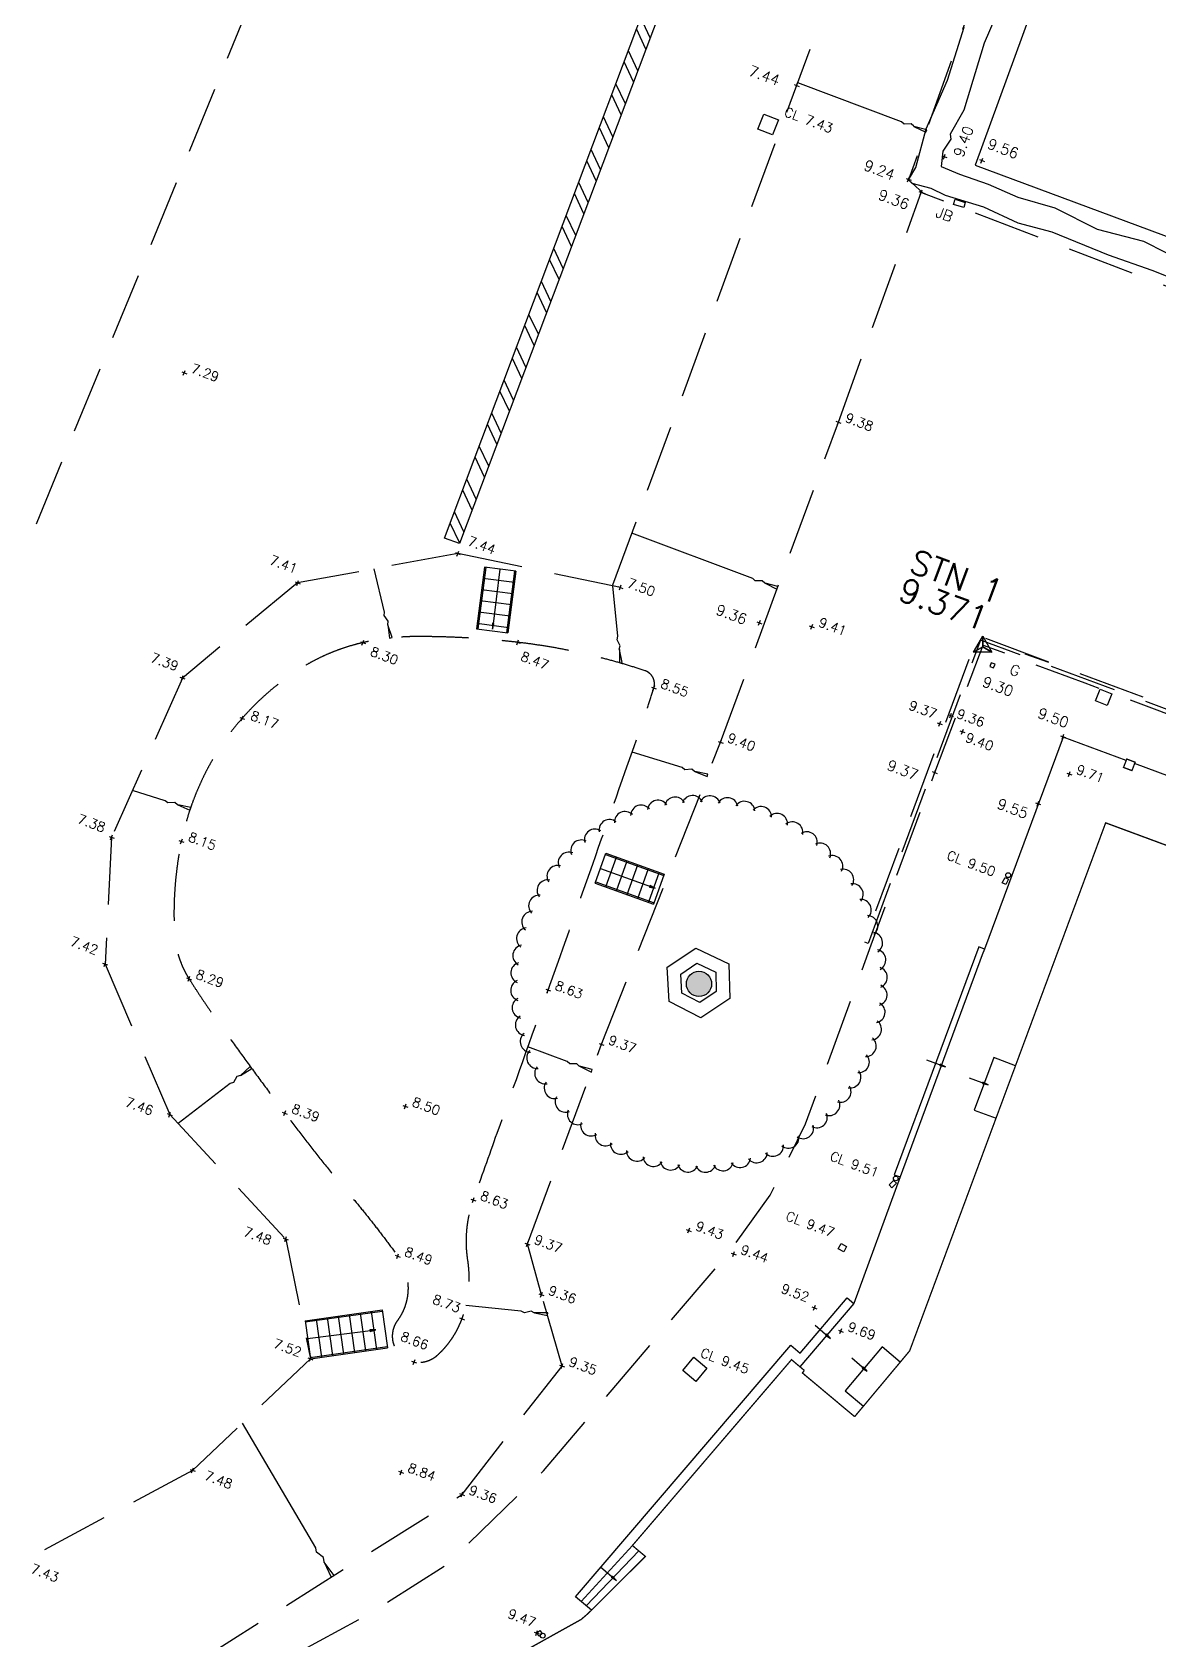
# Model space of a CAD drawing. Header units: millimetres. Extents: x 521005098 to 522149999836, y 174611071 to 175300000107.
# Drawn here: x 521319779 to 521362418, y 174853089 to 174913907 of the extents above; entities that cross this region are included whole.
import ezdxf

# ---------------------------------------------------------------- set-up
doc = ezdxf.new("R2010")
doc.units = ezdxf.units.MM
doc.header["$LTSCALE"] = 200
doc.linetypes.add('survey-A$0$DASHED', pattern=[19.05, 12.7, -6.35])
for name, color, linetype in [('0-35TEXT', 3, 'Continuous'), ('GT-service trench', 7, 'Continuous'), ('survey-A$0$BOUNDARY', 8, 'Continuous'), ('survey-A$0$BUILDING', 8, 'Continuous'), ('survey-A$0$CONTROL', 8, 'Continuous'), ('survey-A$0$DETAIL', 8, 'Continuous'), ('survey-A$0$EX Tree', 8, 'Continuous'), ('survey-A$0$LEVEL', 8, 'Continuous'), ('survey-A$0$ROAD', 8, 'Continuous'), ('survey-A$0$SERVICE', 8, 'Continuous'), ('survey-A$0$SPORTS_PITCH', 8, 'survey-A$0$DASHED'), ('survey-A$0$STAIRS', 8, 'Continuous'), ('survey-A$0$TEXT_SERVICE', 8, 'Continuous'), ('survey-A$0$VEGETATION', 8, 'Continuous')]:
    doc.layers.add(name, color=color, linetype=linetype)
doc.styles.add('survey-A$0$ROMANS', font='Romans.shx')

# ---------------------------------------------------------------- blocks, each defined once
blk = doc.blocks.new('survey-A')
at = {"layer": 'survey-A$0$EX Tree', "linetype": 'Continuous'}
h = blk.add_hatch(color=256, dxfattribs=at)
edge = h.paths.add_edge_path()
edge.add_arc((521345015, 174877903), 477, 0, 360)
at = {"layer": 'survey-A$0$BOUNDARY', "linetype": 'Continuous', "flags": 128}
blk.add_lwpolyline([(521380525, 174977595), (521368060, 174943366), (521355467, 174908880), (521385297, 174897794), (521397894, 174932091), (521404020, 174948857), (521423062, 175000899), (521393007, 175011893)], close=True, dxfattribs=at)
at = {"layer": 'survey-A$0$BUILDING', "linetype": 'Continuous', "flags": 128}
for points in [[(521361182, 174886356), (521358802, 174887240), (521355818, 174879220)], [(521364047, 174885292), (521361501, 174886237)], [(521352626, 174870599), (521350873, 174865813)]]:
    blk.add_lwpolyline(points, dxfattribs=at)
at = {"layer": 'survey-A$0$BUILDING', "linetype": 'Continuous', "const_width": 50, "flags": 128}
blk.add_lwpolyline([(521361203, 174886410), (521361521, 174886289), (521361400, 174885971), (521361082, 174886092)], close=True, dxfattribs=at)
for points in [[(521350906, 174861532), (521352987, 174864020), (521360405, 174883996), (521375073, 174878569), (521375974, 174880862)], [(521349004, 174863279), (521348516, 174863687), (521342495, 174856656)], [(521350906, 174861532), (521348927, 174863187), (521349004, 174863279)], [(521342495, 174856656), (521342986, 174856245), (521340825, 174854092)], [(521340825, 174854092), (521340561, 174853863), (521336434, 174851567), (521333700, 174850027)]]:
    blk.add_lwpolyline(points, dxfattribs=at)
at = {"layer": 'survey-A$0$CONTROL', "linetype": 'Continuous', "flags": 128}
blk.add_lwpolyline([(521355753, 174890654), (521355753, 174891054), (521356099, 174890454), (521355753, 174890654), (521355406, 174890454), (521355753, 174891054), (521355753, 174890654), (521356099, 174890454), (521355406, 174890454), (521355753, 174890654)], dxfattribs=at)
at = {"layer": 'survey-A$0$DETAIL', "linetype": 'Continuous'}
blk.add_line((521357348, 174890390), (521358245, 174890069), dxfattribs=at)
at = {"layer": 'survey-A$0$DETAIL', "linetype": 'survey-A$0$DASHED', "flags": 128}
for points in [[(521391516, 175012818), (521390925, 175012136), (521383333, 174991817), (521375750, 174971241), (521368399, 174950419), (521360532, 174929376), (521352943, 174908322), (521353493, 174907821), (521364876, 174903466), (521382036, 174897023), (521382464, 174895640), (521377770, 174882527)], [(521341755, 174893003), (521348119, 174910306), (521355933, 174931151), (521363511, 174952306), (521371434, 174973029), (521377433, 174989720)], [(521350292, 174899154), (521353426, 174907846)], [(521345832, 174887044), (521350292, 174899154)], [(521335889, 174894184), (521329827, 174893073)], [(521342039, 174892901), (521335889, 174894184)], [(521329827, 174893073), (521325463, 174889473)], [(521325463, 174889473), (521322784, 174883448)], [(521341326, 174875618), (521345832, 174887044)], [(521322784, 174883448), (521322537, 174878655)], [(521322537, 174878655), (521324987, 174872959)], [(521338520, 174868066), (521341326, 174875618)], [(521324987, 174872959), (521329374, 174868250)], [(521329374, 174868250), (521330312, 174863720)], [(521339053, 174866145), (521338520, 174868066)], [(521339832, 174863446), (521339053, 174866145)], [(521330312, 174863720), (521325849, 174859500)], [(521336048, 174858590), (521339832, 174863446)], [(521325849, 174859500), (521319273, 174855975)], [(521326184, 174852359), (521336048, 174858590)]]:
    blk.add_lwpolyline(points, dxfattribs=at)
at = {"layer": 'survey-A$0$DETAIL', "flags": 128}
for points in [[(521353149, 174910342), (521353141, 174910345), (521353044, 174910435), (521352778, 174910428), (521352681, 174910518), (521348753, 174911996)], [(521347515, 174893061), (521347508, 174893063), (521347410, 174893153), (521347145, 174893146), (521347047, 174893237), (521342474, 174894958)], [(521333238, 174891482), (521333236, 174891490), (521333255, 174891621), (521333100, 174891836), (521333119, 174891968), (521332721, 174893603)], [(521342001, 174890554), (521342000, 174890562), (521342037, 174890690), (521341913, 174890924), (521341950, 174891052), (521341754, 174892960)], [(521344856, 174885938), (521344848, 174885941), (521344745, 174886025), (521344481, 174886001), (521344378, 174886085), (521342481, 174886667)], [(521325288, 174884680), (521325281, 174884683), (521325179, 174884768), (521324914, 174884747), (521324812, 174884831), (521323573, 174885224)], [(521340491, 174874789), (521340484, 174874792), (521340386, 174874882), (521340121, 174874875), (521340023, 174874965), (521338542, 174875520)], [(521327666, 174874439), (521327659, 174874434), (521327531, 174874399), (521327397, 174874169), (521327269, 174874134), (521325303, 174872620)], [(521338787, 174865465), (521338779, 174865465), (521338662, 174865528), (521338407, 174865455), (521338290, 174865517), (521336197, 174865739)], [(521330832, 174856032), (521330827, 174856041), (521330803, 174856205), (521330539, 174856406), (521330515, 174856570), (521327739, 174861287)]]:
    blk.add_lwpolyline(points, dxfattribs=at)
for points in [[(521353149, 174910342), (521353599, 174910119), (521353634, 174910213)], [(521347515, 174893061), (521347966, 174892838), (521348001, 174892931)], [(521333238, 174891482), (521333308, 174890984), (521333405, 174891008)], [(521342001, 174890554), (521342002, 174890052), (521342102, 174890062)], [(521344856, 174885938), (521345319, 174885744), (521345349, 174885840)], [(521325288, 174884680), (521325750, 174884481), (521325780, 174884577)], [(521327666, 174874439), (521328092, 174874704), (521328031, 174874784)], [(521340491, 174874789), (521340942, 174874567), (521340977, 174874661)], [(521338787, 174865465), (521339279, 174865362), (521339290, 174865462)], [(521330832, 174856032), (521331095, 174855462), (521331203, 174855525)]]:
    blk.add_lwpolyline(points, close=True, dxfattribs=at)
at = {"layer": 'survey-A$0$DETAIL', "linetype": 'Continuous', "flags": 128}
for points in [[(521336943, 174893657), (521336645, 174891329)], [(521338034, 174893517), (521337736, 174891189)], [(521341481, 174882797), (521343688, 174882006)], [(521341109, 174881762), (521343317, 174880970)], [(521330116, 174865116), (521333031, 174865520)], [(521330305, 174863769), (521333218, 174864183)]]:
    blk.add_lwpolyline(points, dxfattribs=at)
at = {"layer": 'survey-A$0$DETAIL', "linetype": 'survey-A$0$DASHED', "flags": 128}
blk.add_lwpolyline([(521343307, 174889098, 0.407458), (521342973, 174889749, 0.051942), (521338155, 174890825, 0.029486), (521334332, 174891043, 0.055244), (521332296, 174890813, 0.084449), (521329952, 174889846, 0.073134), (521327726, 174887950, 0.065141), (521326291, 174885801, 0.063572), (521325428, 174883298, 0.065112), (521325167, 174879817, 0.127435), (521325716, 174878098, 0.014359), (521326743, 174876567, 0.006017), (521329341, 174873016, 0.014371), (521331809, 174869916, -0.019425), (521333613, 174867604, -0.325048), (521333600, 174865162, 0.558642), (521334234, 174863600, 0.229017), (521335116, 174863857, 0.122179), (521336045, 174865233, 0.126302), (521336266, 174867452, -0.123245), (521336478, 174869726, -0.001273), (521337377, 174872258, 0.000595), (521339308, 174877675, 0.001116), (521342892, 174887841, 0.009096)], format="xyb", close=True, dxfattribs=at)
at = {"layer": 'survey-A$0$EX Tree', "linetype": 'Continuous', "flags": 128}
for points in [[(521343889, 174877241), (521343813, 174878530), (521344895, 174879258), (521346141, 174878661), (521346177, 174877351), (521345083, 174876620)], [(521344371, 174877554), (521344329, 174878274), (521344937, 174878683), (521345650, 174878342), (521345669, 174877614), (521345051, 174877200)]]:
    blk.add_lwpolyline(points, close=True, dxfattribs=at)
at = {"layer": 'survey-A$0$EX Tree', "linetype": 'Continuous'}
blk.add_circle((521345015, 174877903), 477, dxfattribs=at)
at = {"layer": 'survey-A$0$LEVEL', "flags": 128}
for points in [[(521348678, 174911798), (521348748, 174911985)], [(521348619, 174911926), (521348807, 174911857)], [(521354207, 174909232), (521354395, 174909162)], [(521354266, 174909103), (521354336, 174909291)], [(521355628, 174909086), (521355815, 174909016)], [(521355686, 174908957), (521355756, 174909144)], [(521352851, 174908375), (521353039, 174908305)], [(521352910, 174908246), (521352980, 174908433)], [(521353333, 174907881), (521353520, 174907811)], [(521353391, 174907752), (521353461, 174907940)], [(521353399, 174907856), (521353587, 174907786)], [(521325440, 174901056), (521325628, 174900986)], [(521325499, 174900927), (521325569, 174901114)], [(521350257, 174899061), (521350327, 174899248)], [(521350198, 174899189), (521350386, 174899119)], [(521335795, 174894219), (521335983, 174894149)], [(521335854, 174894090), (521335924, 174894278)], [(521329792, 174892979), (521329862, 174893167)], [(521329734, 174893108), (521329921, 174893038)], [(521341945, 174892936), (521342133, 174892866)], [(521342004, 174892807), (521342074, 174892995)], [(521347210, 174891598), (521347397, 174891528)], [(521347268, 174891469), (521347338, 174891657)], [(521349189, 174891450), (521349377, 174891380)], [(521349248, 174891321), (521349318, 174891509)], [(521332203, 174890848), (521332390, 174890778)], [(521332261, 174890720), (521332331, 174890907)], [(521338062, 174890860), (521338249, 174890790)], [(521338120, 174890731), (521338190, 174890919)], [(521325369, 174889508), (521325556, 174889438)], [(521325428, 174889379), (521325498, 174889567)], [(521343213, 174889133), (521343400, 174889063)], [(521343272, 174889004), (521343342, 174889192)], [(521327633, 174887984), (521327820, 174887915)], [(521327691, 174887856), (521327761, 174888043)], [(521354034, 174887780), (521354222, 174887711)], [(521354093, 174887652), (521354163, 174887839)], [(521354448, 174888092), (521354636, 174888022)], [(521354507, 174887963), (521354577, 174888151)], [(521345738, 174887079), (521345926, 174887009)], [(521345797, 174886950), (521345867, 174887138)], [(521354892, 174887480), (521355080, 174887410)], [(521354951, 174887351), (521355021, 174887539)], [(521358698, 174887290), (521358886, 174887220)], [(521358757, 174887161), (521358827, 174887349)], [(521353841, 174885932), (521354029, 174885862)], [(521353900, 174885803), (521353970, 174885990)], [(521358939, 174885881), (521359126, 174885811)], [(521358998, 174885752), (521359067, 174885940)], [(521357748, 174884756), (521357935, 174884686)], [(521357807, 174884628), (521357876, 174884815)], [(521322690, 174883483), (521322878, 174883414)], [(521322749, 174883355), (521322819, 174883542)], [(521325393, 174883204), (521325463, 174883392)], [(521325335, 174883333), (521325522, 174883263)], [(521322444, 174878690), (521322631, 174878620)], [(521322502, 174878562), (521322572, 174878749)], [(521325622, 174878133), (521325809, 174878063)], [(521325681, 174878004), (521325751, 174878192)], [(521339214, 174877710), (521339401, 174877640)], [(521339273, 174877581), (521339343, 174877769)], [(521341233, 174875653), (521341420, 174875583)], [(521341292, 174875524), (521341361, 174875712)], [(521324952, 174872866), (521325021, 174873053)], [(521329247, 174873051), (521329435, 174872981)], [(521329306, 174872922), (521329376, 174873110)], [(521333807, 174873308), (521333995, 174873238)], [(521333866, 174873179), (521333936, 174873367)], [(521324893, 174872994), (521325080, 174872924)], [(521336385, 174869761), (521336572, 174869691)], [(521336444, 174869632), (521336513, 174869820)], [(521329281, 174868285), (521329468, 174868216)], [(521329339, 174868157), (521329409, 174868344)], [(521344534, 174868611), (521344721, 174868541)], [(521344593, 174868483), (521344663, 174868670)], [(521333519, 174867639), (521333706, 174867569)], [(521333578, 174867510), (521333648, 174867697)], [(521338426, 174868101), (521338614, 174868032)], [(521338485, 174867973), (521338555, 174868160)], [(521346236, 174867721), (521346424, 174867651)], [(521346295, 174867593), (521346365, 174867780)], [(521338959, 174866180), (521339147, 174866110)], [(521339018, 174866051), (521339088, 174866239)], [(521335951, 174865268), (521336139, 174865198)], [(521336010, 174865140), (521336080, 174865327)], [(521349289, 174865687), (521349477, 174865617)], [(521349348, 174865558), (521349418, 174865745)], [(521350289, 174864802), (521350476, 174864732)], [(521350348, 174864673), (521350417, 174864861)], [(521330218, 174863755), (521330405, 174863685)], [(521330277, 174863626), (521330346, 174863813)], [(521334140, 174863635), (521334328, 174863565)], [(521334199, 174863506), (521334269, 174863694)], [(521339739, 174863481), (521339926, 174863411)], [(521339797, 174863352), (521339867, 174863540)], [(521325755, 174859535), (521325942, 174859465)], [(521325814, 174859406), (521325884, 174859594)], [(521333642, 174859466), (521333829, 174859396)], [(521333701, 174859337), (521333770, 174859525)], [(521335954, 174858625), (521336142, 174858555)], [(521336013, 174858497), (521336083, 174858684)], [(521338778, 174853382), (521338965, 174853312)], [(521338836, 174853254), (521338906, 174853441)]]:
    blk.add_lwpolyline(points, dxfattribs=at)
at = {"layer": 'survey-A$0$ROAD', "linetype": 'survey-A$0$DASHED', "flags": 128}
blk.add_lwpolyline([(521206171, 174882360), (521218169, 174875890), (521219648, 174873271), (521229162, 174868501), (521243043, 174861787), (521267119, 174850218), (521287526, 174840357), (521292266, 174839165), (521293853, 174839389), (521306773, 174842488), (521314397, 174845886), (521324938, 174849927), (521332591, 174854107), (521335509, 174855968), (521339133, 174859488), (521346174, 174867775), (521347707, 174869907), (521349047, 174872605), (521351537, 174879385), (521353935, 174885897), (521355774, 174890722), (521359616, 174889286), (521378670, 174882192), (521383720, 174895854), (521385347, 174897599), (521385297, 174897794)], dxfattribs=at)
at = {"layer": 'survey-A$0$SERVICE', "linetype": 'Continuous', "flags": 128}
for points in [[(521347241, 174910241), (521347464, 174910809), (521348022, 174910590), (521347800, 174910022)], [(521354704, 174907585), (521355091, 174907468), (521355034, 174907277), (521354647, 174907393)], [(521356026, 174889907), (521356166, 174889855), (521356219, 174889995), (521356078, 174890048)], [(521360021, 174888617), (521360197, 174889053), (521360642, 174888872), (521360465, 174888437)], [(521356490, 174881730), (521356601, 174881932), (521356732, 174881860), (521356622, 174881658)], [(521352209, 174870297), (521352379, 174870466), (521352485, 174870360), (521352314, 174870191)], [(521350393, 174868083), (521350603, 174867968), (521350492, 174867766), (521350282, 174867882)], [(521344815, 174863780), (521345314, 174863363), (521344896, 174862865), (521344398, 174863282)], [(521338871, 174853347), (521338989, 174853441), (521339082, 174853323), (521338964, 174853230)]]:
    blk.add_lwpolyline(points, close=True, dxfattribs=at)
at = {"layer": 'survey-A$0$SERVICE', "linetype": 'survey-A$0$DASHED', "flags": 128}
blk.add_lwpolyline([(521378587, 174882377), (521355663, 174890912), (521351414, 174879436), (521351273, 174879488), (521355567, 174891086), (521378632, 174882499)], dxfattribs=at)
at = {"layer": 'survey-A$0$SERVICE', "linetype": 'Continuous'}
for centre in [(521356715, 174882016), (521352463, 174870544), (521339103, 174853247)]:
    blk.add_circle(centre, 90, dxfattribs=at)
at = {"layer": 'survey-A$0$SPORTS_PITCH', "linetype": 'survey-A$0$DASHED', "flags": 128}
blk.add_lwpolyline([(521188647, 174903867), (521214424, 174967107), (521330008, 174919845), (521304045, 174856598)], close=True, dxfattribs=at)
at = {"layer": 'survey-A$0$STAIRS', "linetype": 'Continuous', "flags": 128}
for points in [[(521336894, 174893663), (521336595, 174891335)], [(521338029, 174893087), (521336839, 174893240)], [(521338084, 174893511), (521336894, 174893663)], [(521338084, 174893511), (521337785, 174891183)], [(521337975, 174892663), (521336785, 174892816)], [(521337866, 174891815), (521336676, 174891968)], [(521337921, 174892239), (521336730, 174892392)], [(521336595, 174891335), (521337785, 174891183)], [(521336622, 174891544), (521337812, 174891391)], [(521341090, 174881715), (521341495, 174882845)], [(521341495, 174882845), (521343703, 174882054)], [(521341492, 174881571), (521341897, 174882701)], [(521341894, 174881427), (521342299, 174882557)], [(521342296, 174881283), (521342701, 174882413)], [(521342698, 174881139), (521343103, 174882269)], [(521341090, 174881715), (521343298, 174880924)], [(521343505, 174882124), (521343100, 174880995)], [(521343703, 174882054), (521343298, 174880924)], [(521355818, 174879220), (521355601, 174879301), (521352405, 174870682), (521352626, 174870599)], [(521355818, 174879220), (521355737, 174879001), (521352628, 174870605), (521352626, 174870599)], [(521356993, 174874809), (521356168, 174875114), (521355432, 174873126), (521356258, 174872821)], [(521340942, 174854209), (521340343, 174854711), (521348487, 174864230), (521348839, 174863935), (521350623, 174866029), (521350873, 174865813)], [(521350873, 174865813), (521348836, 174863419)], [(521330109, 174865161), (521333024, 174865570)], [(521330109, 174865161), (521330311, 174863725)], [(521330525, 174865219), (521330727, 174863783)], [(521330942, 174865278), (521331143, 174863842)], [(521331358, 174865336), (521331560, 174863900)], [(521331775, 174865394), (521331976, 174863959)], [(521332191, 174865453), (521332393, 174864017)], [(521332607, 174865511), (521332809, 174864075)], [(521333024, 174865570), (521333225, 174864134)], [(521330311, 174863725), (521333225, 174864134)], [(521352634, 174863598), (521351944, 174864175), (521350545, 174862503), (521351235, 174861925)], [(521342495, 174856656), (521340550, 174854538)], [(521342740, 174856450), (521340743, 174854377)]]:
    blk.add_lwpolyline(points, dxfattribs=at)
at = {"layer": 'survey-A$0$STAIRS', "flags": 128}
for points in [[(521337484, 174893588), (521337199, 174891327)], [(521337206, 174891548), (521337197, 174891540)], [(521337220, 174891546), (521337197, 174891528)], [(521337234, 174891544), (521337197, 174891515)], [(521337249, 174891543), (521337197, 174891503)], [(521337255, 174891535), (521337197, 174891490)], [(521337250, 174891519), (521337198, 174891478)], [(521337246, 174891503), (521337198, 174891465)], [(521337242, 174891487), (521337198, 174891453)], [(521337238, 174891471), (521337198, 174891440)], [(521337233, 174891455), (521337198, 174891427)], [(521337229, 174891439), (521337198, 174891415)], [(521337225, 174891423), (521337198, 174891402)], [(521337220, 174891407), (521337198, 174891390)], [(521337216, 174891391), (521337199, 174891377)], [(521337212, 174891375), (521337199, 174891365)], [(521337208, 174891359), (521337199, 174891352)], [(521341289, 174882270), (521343359, 174881521)], [(521343145, 174881577), (521343151, 174881566)], [(521343150, 174881590), (521343163, 174881563)], [(521343155, 174881604), (521343175, 174881561)], [(521343160, 174881617), (521343187, 174881558)], [(521343169, 174881621), (521343200, 174881556)], [(521343184, 174881613), (521343212, 174881553)], [(521343198, 174881606), (521343224, 174881550)], [(521343213, 174881598), (521343236, 174881548)], [(521343227, 174881590), (521343249, 174881545)], [(521343242, 174881583), (521343261, 174881542)], [(521343257, 174881575), (521343273, 174881540)], [(521343271, 174881567), (521343286, 174881537)], [(521343286, 174881560), (521343298, 174881535)], [(521343301, 174881552), (521343310, 174881532)], [(521343315, 174881544), (521343322, 174881529)], [(521343330, 174881537), (521343335, 174881527)], [(521353619, 174875033), (521354342, 174874769)], [(521354128, 174874825), (521354134, 174874814)], [(521354133, 174874838), (521354146, 174874811)], [(521354138, 174874852), (521354158, 174874809)], [(521354143, 174874865), (521354170, 174874806)], [(521354152, 174874869), (521354183, 174874803)], [(521354167, 174874861), (521354195, 174874801)], [(521354181, 174874854), (521354207, 174874798)], [(521354196, 174874846), (521354219, 174874795)], [(521354211, 174874838), (521354232, 174874793)], [(521354225, 174874830), (521354244, 174874790)], [(521354240, 174874823), (521354256, 174874787)], [(521354254, 174874815), (521354268, 174874785)], [(521354269, 174874807), (521354281, 174874782)], [(521354284, 174874799), (521354293, 174874779)], [(521354298, 174874792), (521354305, 174874777)], [(521354313, 174874784), (521354318, 174874774)], [(521355237, 174874349), (521355960, 174874085)], [(521355746, 174874142), (521355751, 174874131)], [(521355751, 174874155), (521355763, 174874128)], [(521355756, 174874168), (521355776, 174874126)], [(521355761, 174874182), (521355788, 174874123)], [(521355770, 174874186), (521355800, 174874120)], [(521355784, 174874178), (521355812, 174874118)], [(521355799, 174874170), (521355825, 174874115)], [(521355813, 174874163), (521355837, 174874112)], [(521355828, 174874155), (521355849, 174874110)], [(521355843, 174874147), (521355862, 174874107)], [(521355857, 174874140), (521355874, 174874104)], [(521355872, 174874132), (521355886, 174874102)], [(521355887, 174874124), (521355898, 174874099)], [(521355901, 174874116), (521355911, 174874096)], [(521355916, 174874109), (521355923, 174874093)], [(521355930, 174874101), (521355935, 174874091)], [(521330204, 174864483), (521332781, 174864813)], [(521332560, 174864807), (521332611, 174864767)], [(521332562, 174864793), (521332599, 174864764)], [(521332563, 174864779), (521332587, 174864761)], [(521332565, 174864765), (521332575, 174864757)], [(521332566, 174864815), (521332623, 174864771)], [(521332583, 174864815), (521332635, 174864774)], [(521332599, 174864814), (521332648, 174864777)], [(521332616, 174864814), (521332660, 174864780)], [(521332632, 174864814), (521332672, 174864784)], [(521332649, 174864814), (521332684, 174864787)], [(521332665, 174864814), (521332696, 174864790)], [(521332682, 174864814), (521332708, 174864793)], [(521332698, 174864814), (521332720, 174864797)], [(521332715, 174864814), (521332732, 174864800)], [(521332731, 174864813), (521332745, 174864803)], [(521332748, 174864813), (521332757, 174864806)], [(521349413, 174864995), (521349994, 174864491)], [(521349814, 174864619), (521349815, 174864607)], [(521349824, 174864630), (521349826, 174864600)], [(521349833, 174864641), (521349836, 174864594)], [(521349842, 174864651), (521349847, 174864587)], [(521349852, 174864652), (521349857, 174864580)], [(521349863, 174864640), (521349868, 174864573)], [(521349874, 174864627), (521349878, 174864566)], [(521349885, 174864615), (521349889, 174864559)], [(521349896, 174864602), (521349899, 174864552)], [(521349907, 174864590), (521349910, 174864545)], [(521349917, 174864578), (521349920, 174864539)], [(521349928, 174864565), (521349931, 174864532)], [(521349939, 174864553), (521349941, 174864525)], [(521349950, 174864540), (521349952, 174864518)], [(521349961, 174864528), (521349962, 174864511)], [(521349972, 174864515), (521349973, 174864504)], [(521350800, 174863754), (521351381, 174863250)], [(521351201, 174863378), (521351202, 174863366)], [(521351211, 174863389), (521351213, 174863360)], [(521351220, 174863400), (521351223, 174863353)], [(521351229, 174863411), (521351234, 174863346)], [(521351239, 174863411), (521351244, 174863339)], [(521351250, 174863399), (521351255, 174863332)], [(521351261, 174863386), (521351265, 174863325)], [(521351272, 174863374), (521351276, 174863318)], [(521351283, 174863362), (521351286, 174863312)], [(521351294, 174863349), (521351297, 174863305)], [(521351305, 174863337), (521351307, 174863298)], [(521351316, 174863324), (521351318, 174863291)], [(521351326, 174863312), (521351328, 174863284)], [(521351337, 174863299), (521351339, 174863277)], [(521351348, 174863287), (521351349, 174863270)], [(521351359, 174863275), (521351360, 174863263)], [(521341306, 174855837), (521341887, 174855333)], [(521341708, 174855462), (521341709, 174855450)], [(521341717, 174855472), (521341719, 174855443)], [(521341726, 174855483), (521341730, 174855436)], [(521341736, 174855494), (521341740, 174855429)], [(521341746, 174855494), (521341751, 174855422)], [(521341757, 174855482), (521341761, 174855415)], [(521341767, 174855470), (521341772, 174855409)], [(521341778, 174855457), (521341782, 174855402)], [(521341789, 174855445), (521341793, 174855395)], [(521341800, 174855432), (521341803, 174855388)], [(521341811, 174855420), (521341814, 174855381)], [(521341822, 174855408), (521341824, 174855374)], [(521341833, 174855395), (521341835, 174855367)], [(521341844, 174855383), (521341845, 174855360)], [(521341855, 174855370), (521341856, 174855354)], [(521341866, 174855358), (521341866, 174855347)]]:
    blk.add_lwpolyline(points, dxfattribs=at)
for points in [[(521337199, 174891327), (521337256, 174891542), (521337197, 174891549)], [(521343359, 174881521), (521343163, 174881624), (521343142, 174881568)], [(521354342, 174874769), (521354146, 174874872), (521354125, 174874816)], [(521355960, 174874085), (521355763, 174874189), (521355743, 174874133)], [(521332781, 174864813), (521332559, 174864815), (521332567, 174864755)], [(521349994, 174864491), (521349847, 174864657), (521349808, 174864612)], [(521351381, 174863250), (521351234, 174863417), (521351195, 174863371)], [(521341887, 174855333), (521341741, 174855500), (521341702, 174855454)]]:
    blk.add_lwpolyline(points, close=True, dxfattribs=at)
at = {"layer": 'survey-A$0$VEGETATION', "linetype": 'Continuous', "flags": 128}
for points in [[(521353610, 174910249), (521354422, 174912097), (521355056, 174914097)], [(521356782, 174915751), (521355806, 174913489), (521355042, 174910961), (521354524, 174910047), (521354549, 174909858)], [(521354549, 174909858), (521354249, 174909407), (521354175, 174908831), (521354874, 174908529), (521355961, 174908158), (521357085, 174907665), (521358482, 174907260), (521360083, 174906449), (521361834, 174905996), (521362679, 174905574)], [(521364001, 174904163), (521362171, 174904894), (521360517, 174905477), (521358386, 174906345), (521357089, 174906687), (521355793, 174907285), (521354343, 174907726), (521353798, 174907995), (521353083, 174908187), (521352943, 174908322), (521353217, 174908791), (521353610, 174910249)]]:
    blk.add_lwpolyline(points, dxfattribs=at)
at = {"layer": 'survey-A$0$VEGETATION', "linetype": 'Continuous'}
for centre, start, end in [((521342829, 174884268), 39.31609, 178.58782), ((521343464, 174884452), 33.69109, 172.96282), ((521344113, 174884573), 28.06609, 167.33782), ((521344771, 174884629), 22.44109, 161.71282), ((521345432, 174884620), 16.81609, 156.08782), ((521346088, 174884547), 11.19109, 150.46282), ((521346734, 174884410), 5.56609, 144.83782), ((521347364, 174884210), 359.94109, 139.21282), ((521341629, 174883720), 50.56609, 189.83782), ((521342216, 174884024), 44.94109, 184.21282), ((521347971, 174883950), 354.31609, 133.58782), ((521348549, 174883631), 348.69109, 127.96282), ((521341076, 174883360), 56.19109, 195.46282), ((521349093, 174883257), 343.06609, 122.33782), ((521340087, 174882486), 67.44109, 206.71282), ((521340560, 174882947), 61.81609, 201.08782), ((521349599, 174882831), 337.44109, 116.71282), ((521339661, 174881981), 73.06609, 212.33782), ((521350060, 174882358), 331.81609, 111.08782), ((521350472, 174881842), 326.19109, 105.46282), ((521339287, 174881437), 78.69109, 217.96282), ((521350832, 174881289), 320.56609, 99.83782), ((521338968, 174880858), 84.31609, 223.58782), ((521351136, 174880702), 314.94109, 94.21282), ((521338708, 174880251), 89.94109, 229.21282), ((521351381, 174880089), 309.31609, 88.58782), ((521338508, 174879622), 95.56609, 234.83782), ((521351564, 174879454), 303.69109, 82.96282), ((521338371, 174878976), 101.19109, 240.46282), ((521351685, 174878805), 298.06609, 77.33782), ((521338298, 174878319), 106.81609, 246.08782), ((521351741, 174878147), 292.44109, 71.71282), ((521338289, 174877659), 112.44109, 251.71282), ((521338345, 174877001), 118.06609, 257.33782), ((521351733, 174877486), 286.81609, 66.08782), ((521351659, 174876830), 281.19109, 60.46282), ((521338466, 174876351), 123.69109, 262.96282), ((521351522, 174876184), 275.56609, 54.83782), ((521338650, 174875717), 129.31609, 268.58782), ((521351322, 174875554), 269.94109, 49.21282), ((521338894, 174875104), 134.94109, 274.21282), ((521351062, 174874947), 264.31609, 43.58782), ((521339198, 174874517), 140.56609, 279.83782), ((521350743, 174874369), 258.69109, 37.96282), ((521339558, 174873963), 146.19109, 285.46282), ((521350369, 174873825), 253.06609, 32.33782), ((521339971, 174873447), 151.81609, 291.08782), ((521340432, 174872974), 157.44109, 296.71282), ((521349944, 174873319), 247.44109, 26.71282), ((521340937, 174872549), 163.06609, 302.33782), ((521348955, 174872446), 236.19109, 15.46282), ((521349471, 174872858), 241.81609, 21.08782), ((521341481, 174872175), 168.69109, 307.96282), ((521342060, 174871856), 174.31609, 313.58782), ((521348401, 174872086), 230.56609, 9.83782), ((521342667, 174871596), 179.94109, 319.21282), ((521343296, 174871396), 185.56609, 324.83782), ((521346567, 174871354), 213.69109, 352.96282), ((521347201, 174871537), 219.31609, 358.58782), ((521347814, 174871782), 224.94109, 4.21282), ((521343942, 174871259), 191.19109, 330.46282), ((521344599, 174871185), 196.81609, 336.08782), ((521345259, 174871177), 202.44109, 341.71282), ((521345917, 174871233), 208.06609, 347.33782)]:
    blk.add_arc(centre, 400, start, end, dxfattribs=at)
at = {"layer": 'survey-A$0$CONTROL', "style": 'survey-A$0$ROMANS'}
for s, p in [('STN 1', (521352915, 174893512)), ('9.371', (521352485, 174892451))]:
    blk.add_text(s, height=900, rotation=339.57696, dxfattribs=at).set_placement(p)
at = {"layer": 'survey-A$0$LEVEL', "style": 'survey-A$0$ROMANS'}
for s, height, rotation, p in [('7.44', 400, 339.57696, (521346858, 174912290)), ('CL 7.43', 360, 339.57696, (521348206, 174910746)), ('9.40', 400, 69.57697, (521355004, 174909138)), ('9.56', 400, 339.57696, (521355893, 174909524)), ('9.24', 400, 339.57696, (521351217, 174908714)), ('9.36', 400, 339.57696, (521351756, 174907601)), ('7.29', 360, 339.57696, (521325756, 174901045)), ('9.38', 360, 339.57696, (521350514, 174899178)), ('7.44', 360, 339.57696, (521336226, 174894515)), ('7.41', 360, 339.57696, (521328725, 174893796)), ('7.50', 360, 339.57696, (521342261, 174892925)), ('9.36', 400, 339.57696, (521345613, 174891902)), ('9.41', 360, 339.57696, (521349505, 174891439)), ('7.39', 360, 339.57696, (521324223, 174890103)), ('8.30', 360, 339.57696, (521332538, 174890336)), ('8.47', 360, 339.57696, (521338232, 174890153)), ('9.30', 400, 339.57696, (521355698, 174889176)), ('8.55', 360, 339.57696, (521343529, 174889122)), ('9.37', 360, 339.57696, (521352919, 174888302)), ('9.36', 360, 339.57696, (521354728, 174887983)), ('9.50', 400, 339.57696, (521357793, 174887991)), ('8.17', 360, 339.57696, (521328007, 174887910)), ('9.40', 360, 339.57696, (521346054, 174887068)), ('9.40', 360, 339.57696, (521355064, 174887083)), ('9.37', 400, 339.57696, (521352092, 174886019)), ('9.71', 360, 339.57696, (521359255, 174885870)), ('9.55', 400, 339.57696, (521356255, 174884559)), ('7.38', 360, 339.57696, (521321456, 174884008)), ('8.15', 360, 339.57696, (521325651, 174883322)), ('CL 9.50', 360, 339.57696, (521354360, 174882625)), ('7.42', 360, 339.57696, (521321185, 174879369)), ('8.29', 360, 339.57696, (521325938, 174878122)), ('8.63', 360, 339.57696, (521339530, 174877699)), ('9.37', 360, 339.57696, (521341549, 174875642)), ('7.46', 360, 339.57696, (521323267, 174873295)), ('8.39', 360, 339.57696, (521329563, 174873040)), ('8.50', 360, 339.57696, (521334123, 174873297)), ('CL 9.51', 360, 339.57696, (521349939, 174871243)), ('8.63', 360, 339.57696, (521336701, 174869750)), ('9.43', 360, 339.57696, (521344850, 174868600)), ('CL 9.47', 360, 339.57696, (521348265, 174868977)), ('7.48', 360, 339.57696, (521327745, 174868388)), ('9.37', 360, 339.57696, (521338742, 174868090)), ('8.49', 360, 339.57696, (521333835, 174867628)), ('9.44', 360, 339.57696, (521346552, 174867710)), ('9.36', 360, 339.57696, (521339275, 174866169)), ('9.52', 360, 339.57696, (521348087, 174866237)), ('8.73', 360, 339.57696, (521334896, 174865830)), ('8.66', 360, 339.57696, (521333685, 174864425)), ('9.69', 360, 339.57696, (521350605, 174864791)), ('7.52', 360, 339.57696, (521328876, 174864155)), ('CL 9.45', 360, 339.57696, (521345037, 174863804)), ('9.35', 360, 339.57696, (521340055, 174863470)), ('8.84', 360, 339.57696, (521333958, 174859455)), ('7.48', 360, 339.57696, (521326267, 174859162)), ('9.36', 360, 339.57696, (521336270, 174858614)), ('7.43', 360, 339.57696, (521319691, 174855637)), ('9.47', 360, 339.57696, (521337746, 174853938))]:
    blk.add_text(s, height=height, rotation=rotation, dxfattribs=at).set_placement(p)
at = {"layer": 'survey-A$0$TEXT_SERVICE', "linetype": 'Continuous', "style": 'survey-A$0$ROMANS'}
for s, p in [('JB', (521353936, 174906937)), ('G', (521356733, 174889639))]:
    blk.add_text(s, height=400, rotation=339.57696, dxfattribs=at).set_placement(p)

msp = doc.modelspace()

# ---------------------------------------------------------------- hatches: boundary and pattern name
at = {"layer": 'GT-service trench', "linetype": 'Continuous'}
h = msp.add_hatch(dxfattribs=at)
h.set_pattern_fill('ANSI32', color=256, scale=100, style=0)
h.set_pattern_definition([(115, (0, 0), (-863.2581672, -402.5438943), []), (115, (153.6, 421.9), (-863.2581672, -402.5438943), [])])
edge = h.paths.add_edge_path()
edge.add_line((521395072.46686, 175032513.43135), (521400537.69894, 175047511.36277))
edge.add_line((521400537.69894, 175047511.36277), (521386246.01606, 175055327.39521))
edge.add_line((521386246.01606, 175055327.39521), (521386533.91108, 175055853.81373))
edge.add_line((521386533.91108, 175055853.81373), (521401277.96761, 175047790.38095))
edge.add_line((521401277.96761, 175047790.38095), (521395636.20469, 175032308.00581))
edge.add_line((521395636.20469, 175032308.00581), (521370740.41337, 174986785.83617))
edge.add_line((521370740.41337, 174986785.83617), (521335950.4206, 174894557.03982))
edge.add_line((521335950.4206, 174894557.03982), (521335389.03278, 174894768.80316))
edge.add_line((521335389.03278, 174894768.80316), (521370193.8461, 174987036.88904))
edge.add_line((521370193.8461, 174987036.88904), (521395088.00714, 175032556.07768))

# ---------------------------------------------------------------- linework, layer by layer
at = {"layer": 'GT-service trench'}
msp.add_lwpolyline([(521395072.46686, 175032513.43135), (521400537.69894, 175047511.36277), (521386246.01606, 175055327.39521), (521386533.91108, 175055853.81373), (521401277.96761, 175047790.38095), (521395636.20469, 175032308.00581), (521370740.41337, 174986785.83617), (521335950.4206, 174894557.03982), (521335389.03278, 174894768.80316), (521370193.8461, 174987036.88904), (521395088.00714, 175032556.07768)], dxfattribs=at)

# ---------------------------------------------------------------- block references
at = {"layer": '0-35TEXT'}
msp.add_blockref('survey-A', (0, 0), dxfattribs=at)

doc.saveas('drawing.dxf')
